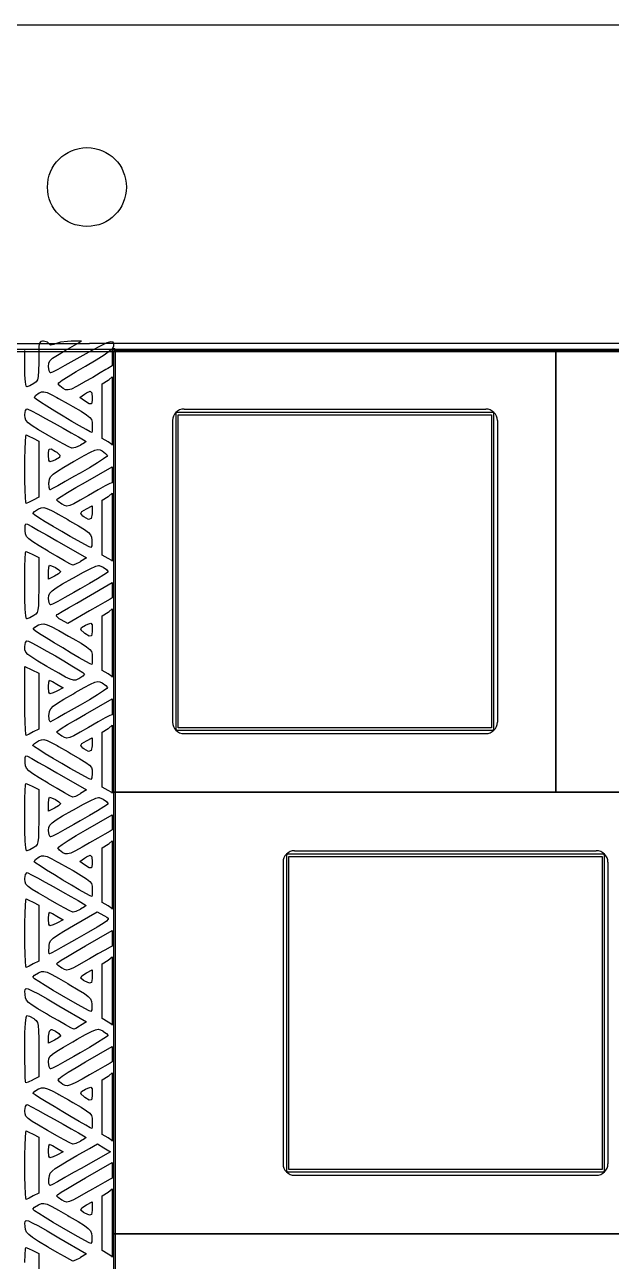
# Model space of a CAD drawing. Header units: millimetres. Extents: x 48 to 497, y 27 to 150.
# Drawn here: x 87 to 112.3, y 96.9 to 150.2 of the extents above; entities that cross this region are included whole.
import ezdxf

# ---------------------------------------------------------------- set-up
doc = ezdxf.new("R2010")
doc.units = ezdxf.units.MM
doc.layers.add('BLACK', color=20, linetype='Continuous')
doc.layers.add('ref', color=150, linetype='Continuous')

msp = doc.modelspace()

# ---------------------------------------------------------------- linework, layer by layer
for p, q in [((85.506, 150.23), (179.119, 150.23)), ((85.506, 136.48), (89.815, 136.48)), ((164.268, 136.48), (89.815, 136.48))]:
    msp.add_line(p, q)
msp.add_circle((89.706, 143.23), 1.7)
at = {"layer": 'BLACK', "linetype": 'Continuous'}
for p, q in [((87.711, 136.562), (87.663, 136.501)), ((87.791, 136.577), (87.711, 136.562)), ((87.833, 136.578), (87.791, 136.577)), ((88.005, 136.539), (87.833, 136.578)), ((88.075, 136.472), (88.005, 136.539)), ((88.566, 136.534), (88.343, 136.472)), ((88.869, 136.572), (88.566, 136.534)), ((88.759, 136.176), (89.465, 136.575)), ((89.02, 136.577), (88.869, 136.572)), ((89.465, 136.575), (89.02, 136.577)), ((90.741, 136.56), (90.566, 136.51)), ((90.835, 136.541), (90.741, 136.56)), ((90.865, 136.46), (90.835, 136.541)), ((165.589, 136.23), (63.307, 136.229)), ((165.589, 136.23), (63.307, 136.229)), ((63.307, 136.129), (165.589, 136.13)), ((63.307, 136.129), (165.589, 136.13)), ((87.027, 135.835), (87.022, 136.18)), ((87.628, 136.118), (87.626, 135.733)), ((87.637, 136.364), (87.628, 136.118)), ((87.663, 136.501), (87.637, 136.364)), ((88.134, 136.41), (88.075, 136.472)), ((88.272, 136.441), (88.134, 136.41)), ((88.343, 136.472), (88.272, 136.441)), ((88.43, 135.985), (88.759, 136.176)), ((89.913, 136.182), (89.401, 135.894)), ((90.296, 136.386), (89.913, 136.182)), ((90.566, 136.51), (90.296, 136.386)), ((90.451, 135.996), (90.682, 136.162)), ((90.682, 136.162), (90.813, 136.287)), ((90.808, 136.228), (90.79, 136.18)), ((90.79, 136.18), (90.79, 135.514)), ((90.852, 136.254), (90.808, 136.228)), ((90.813, 136.287), (90.861, 136.386)), ((90.903, 136.245), (90.852, 136.254)), ((90.861, 136.386), (90.865, 136.46)), ((90.936, 136.206), (90.903, 136.245)), ((90.94, 136.18), (90.936, 136.206)), ((90.94, 40.93), (90.94, 136.18)), ((87.027, 135.594), (87.027, 135.835)), ((87.035, 135.136), (87.027, 135.594)), ((87.626, 135.664), (87.623, 135.297)), ((87.626, 135.733), (87.626, 135.664)), ((88.054, 135.493), (88.063, 135.626)), ((88.074, 135.301), (88.054, 135.493)), ((88.063, 135.626), (88.11, 135.738)), ((88.11, 135.738), (88.223, 135.848)), ((88.223, 135.848), (88.43, 135.985)), ((88.757, 135.531), (88.445, 135.362)), ((89.137, 135.743), (88.757, 135.531)), ((89.401, 135.894), (89.137, 135.743)), ((89.243, 135.273), (89.645, 135.509)), ((89.645, 135.509), (90.103, 135.778)), ((90.103, 135.778), (90.451, 135.996)), ((90.79, 135.514), (90.598, 135.398)), ((87.057, 134.812), (87.035, 135.136)), ((87.608, 135.06), (87.573, 134.913)), ((87.623, 135.297), (87.608, 135.06)), ((88.123, 135.211), (88.074, 135.301)), ((88.13, 135.21), (88.123, 135.211)), ((88.227, 135.25), (88.13, 135.21)), ((88.445, 135.362), (88.227, 135.25)), ((88.64, 134.893), (88.9, 135.062)), ((88.9, 135.062), (89.243, 135.273)), ((89.952, 135.021), (89.604, 134.822)), ((90.276, 135.209), (89.952, 135.021)), ((90.525, 135.354), (90.276, 135.209)), ((90.598, 135.398), (90.525, 135.354)), ((90.664, 134.924), (90.79, 135.048)), ((90.79, 135.048), (90.79, 132.098)), ((87.091, 134.638), (87.057, 134.812)), ((87.116, 134.611), (87.091, 134.638)), ((87.246, 134.654), (87.116, 134.611)), ((87.415, 134.749), (87.246, 134.654)), ((87.512, 134.822), (87.415, 134.749)), ((87.573, 134.913), (87.512, 134.822)), ((87.75, 134.396), (87.852, 134.403)), ((87.852, 134.403), (87.989, 134.365)), ((88.46, 134.747), (88.489, 134.781)), ((88.53, 134.651), (88.46, 134.747)), ((88.489, 134.781), (88.64, 134.893)), ((88.677, 134.541), (88.53, 134.651)), ((88.784, 134.487), (88.677, 134.541)), ((88.891, 134.476), (88.784, 134.487)), ((89.036, 134.518), (88.891, 134.476)), ((89.253, 134.625), (89.036, 134.518)), ((89.578, 134.807), (89.253, 134.625)), ((89.604, 134.822), (89.578, 134.807)), ((89.691, 134.359), (89.846, 134.427)), ((89.846, 134.427), (89.918, 134.359)), ((90.363, 134.745), (90.619, 134.897)), ((90.363, 132.379), (90.363, 134.745)), ((90.619, 134.897), (90.664, 134.924)), ((87.442, 134.141), (87.494, 134.234)), ((87.513, 134.081), (87.442, 134.141)), ((87.494, 134.234), (87.646, 134.349)), ((87.704, 133.953), (87.513, 134.081)), ((87.646, 134.349), (87.657, 134.355)), ((87.657, 134.355), (87.75, 134.396)), ((87.982, 133.775), (87.704, 133.953)), ((87.989, 134.365), (88.191, 134.272)), ((88.191, 134.272), (88.402, 134.158)), ((88.402, 134.158), (88.484, 134.113)), ((88.484, 134.113), (88.898, 133.879)), ((88.898, 133.879), (89.102, 133.761)), ((89.4, 134.158), (89.601, 134.299)), ((89.603, 134.002), (89.4, 134.158)), ((89.601, 134.299), (89.691, 134.359)), ((89.796, 133.872), (89.603, 134.002)), ((89.897, 133.876), (89.796, 133.872)), ((89.932, 134.024), (89.897, 133.876)), ((89.918, 134.359), (89.935, 134.141)), ((89.935, 134.141), (89.932, 134.024)), ((87.027, 133.39), (87.028, 133.413)), ((87.036, 133.271), (87.027, 133.39)), ((87.028, 133.413), (87.056, 133.595)), ((87.056, 133.595), (87.116, 133.67)), ((87.116, 133.67), (87.155, 133.655)), ((87.155, 133.655), (87.321, 133.573)), ((87.321, 133.573), (87.586, 133.432)), ((87.586, 133.432), (87.92, 133.251)), ((88.32, 133.566), (87.982, 133.775)), ((88.687, 133.342), (88.32, 133.566)), ((89.053, 133.123), (88.687, 133.342)), ((89.102, 133.761), (89.451, 133.558)), ((89.451, 133.558), (89.686, 133.409)), ((89.686, 133.409), (89.829, 133.296)), ((93.555, 133.491), (93.54, 133.455)), ((93.54, 133.455), (93.54, 119.855)), ((93.59, 133.505), (93.555, 133.491)), ((107.19, 133.505), (93.59, 133.505)), ((93.64, 119.905), (93.64, 133.405)), ((93.64, 133.405), (107.14, 133.405)), ((107.14, 133.405), (107.14, 119.905)), ((107.226, 133.491), (107.19, 133.505)), ((107.24, 133.455), (107.226, 133.491)), ((107.24, 119.855), (107.24, 133.455)), ((87.075, 133.169), (87.036, 133.271)), ((87.171, 133.065), (87.075, 133.169)), ((87.345, 132.936), (87.171, 133.065)), ((87.623, 132.762), (87.345, 132.936)), ((87.92, 133.251), (88.293, 133.045)), ((88.293, 133.045), (88.673, 132.833)), ((88.673, 132.833), (89.031, 132.631)), ((89.388, 132.926), (89.053, 133.123)), ((89.664, 132.769), (89.388, 132.926)), ((89.829, 133.296), (89.902, 133.197)), ((89.902, 133.197), (89.93, 133.094)), ((89.934, 132.907), (89.927, 132.72)), ((89.93, 133.094), (89.934, 132.965)), ((89.934, 132.965), (89.934, 132.907)), ((87.053, 132.256), (87.071, 132.471)), ((87.071, 132.471), (87.092, 132.541)), ((87.092, 132.541), (87.204, 132.486)), ((87.204, 132.486), (87.391, 132.392)), ((87.391, 132.392), (87.626, 132.274)), ((87.99, 132.544), (87.623, 132.762)), ((87.626, 132.274), (87.626, 129.849)), ((88.358, 132.331), (87.99, 132.544)), ((88.68, 132.153), (88.358, 132.331)), ((89.031, 132.631), (89.336, 132.456)), ((89.336, 132.456), (89.558, 132.324)), ((89.558, 132.324), (89.665, 132.254)), ((89.85, 132.67), (89.664, 132.769)), ((89.914, 132.644), (89.85, 132.67)), ((89.927, 132.72), (89.914, 132.644)), ((90.619, 132.234), (90.363, 132.379)), ((87.03, 131.498), (87.039, 131.923)), ((87.039, 131.923), (87.053, 132.256)), ((88.054, 131.66), (88.055, 131.774)), ((88.055, 131.774), (88.08, 131.924)), ((88.08, 131.924), (88.168, 131.933)), ((88.168, 131.933), (88.356, 131.822)), ((88.356, 131.822), (88.4, 131.792)), ((88.4, 131.792), (88.542, 131.664)), ((88.922, 132.027), (88.68, 132.153)), ((89.054, 131.97), (88.922, 132.027)), ((89.063, 131.969), (89.054, 131.97)), ((89.211, 131.999), (89.063, 131.969)), ((89.419, 132.087), (89.211, 131.999)), ((89.434, 132.094), (89.419, 132.087)), ((89.6, 132.19), (89.434, 132.094)), ((89.579, 131.645), (89.855, 131.793)), ((89.667, 132.25), (89.6, 132.19)), ((89.665, 132.254), (89.667, 132.25)), ((89.855, 131.793), (90.044, 131.877)), ((90.044, 131.877), (90.172, 131.906)), ((90.172, 131.906), (90.268, 131.892)), ((90.268, 131.892), (90.36, 131.845)), ((90.36, 131.845), (90.511, 131.738)), ((90.511, 131.738), (90.593, 131.646)), ((90.772, 132.129), (90.619, 132.234)), ((90.79, 132.098), (90.772, 132.129)), ((87.027, 131.062), (87.03, 131.498)), ((88.06, 131.447), (88.054, 131.66)), ((88.11, 131.375), (88.06, 131.447)), ((88.247, 131.415), (88.11, 131.375)), ((88.349, 131.46), (88.247, 131.415)), ((88.525, 131.564), (88.349, 131.46)), ((88.542, 131.664), (88.525, 131.564)), ((88.714, 131.151), (89.122, 131.386)), ((89.122, 131.386), (89.187, 131.423)), ((89.187, 131.423), (89.579, 131.645)), ((90.157, 131.333), (89.813, 131.125)), ((90.416, 131.501), (90.157, 131.333)), ((90.565, 131.611), (90.416, 131.501)), ((90.593, 131.646), (90.565, 131.611)), ((87.031, 130.578), (87.027, 131.062)), ((88.094, 130.64), (88.145, 130.744)), ((88.145, 130.744), (88.249, 130.85)), ((88.249, 130.85), (88.431, 130.979)), ((88.431, 130.979), (88.714, 131.151)), ((89.141, 130.738), (88.759, 130.523)), ((89.41, 130.891), (89.141, 130.738)), ((89.813, 131.125), (89.41, 130.891)), ((89.636, 130.503), (90.79, 131.163)), ((90.79, 131.163), (90.79, 130.467)), ((87.04, 130.161), (87.031, 130.578)), ((87.055, 129.839), (87.04, 130.161)), ((88.069, 130.472), (88.073, 130.517)), ((88.071, 130.269), (88.069, 130.472)), ((88.109, 130.176), (88.071, 130.269)), ((88.073, 130.517), (88.094, 130.64)), ((88.124, 130.176), (88.109, 130.176)), ((88.223, 130.227), (88.124, 130.176)), ((88.444, 130.347), (88.223, 130.227)), ((88.759, 130.523), (88.444, 130.347)), ((88.871, 130.054), (89.225, 130.265)), ((89.225, 130.265), (89.636, 130.503)), ((90.194, 130.169), (89.767, 129.923)), ((90.495, 130.338), (90.194, 130.169)), ((90.691, 130.436), (90.495, 130.338)), ((90.79, 130.467), (90.691, 130.436)), ((87.073, 129.638), (87.055, 129.839)), ((87.092, 129.582), (87.073, 129.638)), ((87.208, 129.64), (87.092, 129.582)), ((87.391, 129.731), (87.208, 129.64)), ((87.626, 129.849), (87.391, 129.731)), ((88.396, 129.74), (88.435, 129.776)), ((88.462, 129.665), (88.396, 129.74)), ((88.435, 129.776), (88.6, 129.886)), ((88.621, 129.554), (88.462, 129.665)), ((88.6, 129.886), (88.871, 130.054)), ((89.408, 129.717), (89.141, 129.572)), ((89.767, 129.923), (89.408, 129.717)), ((90.363, 129.726), (90.619, 129.878)), ((90.363, 127.346), (90.363, 129.726)), ((90.619, 129.878), (90.646, 129.894)), ((90.646, 129.894), (90.79, 130.028)), ((90.79, 130.028), (90.79, 127.099)), ((87.37, 129.156), (87.444, 129.239)), ((87.37, 129.153), (87.37, 129.156)), ((87.439, 129.094), (87.37, 129.153)), ((87.629, 128.969), (87.439, 129.094)), ((87.444, 129.239), (87.612, 129.344)), ((87.612, 129.344), (87.635, 129.356)), ((87.635, 129.356), (87.735, 129.397)), ((87.735, 129.397), (87.84, 129.404)), ((87.84, 129.404), (87.977, 129.367)), ((87.977, 129.367), (88.176, 129.276)), ((88.176, 129.276), (88.422, 129.143)), ((88.422, 129.143), (88.465, 129.119)), ((88.465, 129.119), (88.874, 128.888)), ((88.634, 129.547), (88.621, 129.554)), ((88.739, 129.491), (88.634, 129.547)), ((88.838, 129.469), (88.739, 129.491)), ((88.961, 129.493), (88.838, 129.469)), ((89.141, 129.572), (88.961, 129.493)), ((89.436, 129.143), (89.484, 129.235)), ((89.525, 129.036), (89.436, 129.143)), ((89.484, 129.235), (89.679, 129.351)), ((89.679, 129.351), (89.935, 129.484)), ((89.934, 129.129), (89.888, 128.933)), ((89.935, 129.182), (89.934, 129.129)), ((89.935, 129.484), (89.935, 129.182)), ((87.04, 128.45), (87.044, 128.635)), ((87.044, 128.635), (87.075, 128.71)), ((87.075, 128.71), (87.137, 128.683)), ((87.137, 128.683), (87.327, 128.583)), ((87.327, 128.583), (87.62, 128.422)), ((87.908, 128.795), (87.629, 128.969)), ((88.248, 128.59), (87.908, 128.795)), ((88.617, 128.372), (88.248, 128.59)), ((88.874, 128.888), (88.959, 128.839)), ((88.959, 128.839), (89.342, 128.618)), ((89.342, 128.618), (89.603, 128.456)), ((89.572, 129), (89.525, 129.036)), ((89.77, 128.891), (89.572, 129)), ((89.888, 128.933), (89.77, 128.891)), ((87.044, 128.402), (87.04, 128.45)), ((87.062, 128.272), (87.044, 128.402)), ((87.107, 128.164), (87.062, 128.272)), ((87.203, 128.056), (87.107, 128.164)), ((87.375, 127.927), (87.203, 128.056)), ((87.62, 128.422), (87.989, 128.213)), ((87.989, 128.213), (88.41, 127.972)), ((88.988, 128.158), (88.617, 128.372)), ((89.329, 127.965), (88.988, 128.158)), ((89.603, 128.456), (89.768, 128.333)), ((89.768, 128.333), (89.859, 128.229)), ((89.859, 128.229), (89.902, 128.123)), ((89.902, 128.123), (89.919, 127.995)), ((87.059, 127.432), (87.074, 127.513)), ((87.074, 127.513), (87.078, 127.512)), ((87.078, 127.512), (87.188, 127.471)), ((87.188, 127.471), (87.374, 127.382)), ((87.646, 127.754), (87.375, 127.927)), ((88.04, 127.518), (87.646, 127.754)), ((88.054, 127.51), (88.04, 127.518)), ((88.421, 127.295), (88.054, 127.51)), ((88.41, 127.972), (89.688, 127.234)), ((89.612, 127.811), (89.329, 127.965)), ((89.806, 127.712), (89.612, 127.811)), ((89.876, 127.686), (89.806, 127.712)), ((89.915, 127.759), (89.876, 127.686)), ((89.922, 127.943), (89.915, 127.759)), ((89.919, 127.995), (89.922, 127.943)), ((87.035, 126.868), (87.046, 127.208)), ((87.046, 127.208), (87.059, 127.432)), ((87.374, 127.382), (87.626, 127.252)), ((87.626, 127.252), (87.626, 126.066)), ((88.736, 127.114), (88.421, 127.295)), ((88.969, 126.985), (88.736, 127.114)), ((89.09, 126.923), (88.969, 126.985)), ((89.207, 126.957), (89.099, 126.921)), ((89.391, 127.054), (89.207, 126.957)), ((89.425, 127.074), (89.391, 127.054)), ((89.688, 127.234), (89.425, 127.074)), ((90.624, 127.211), (90.363, 127.346)), ((90.777, 127.119), (90.624, 127.211)), ((90.79, 127.099), (90.777, 127.119)), ((87.027, 126.059), (87.029, 126.44)), ((87.029, 126.44), (87.035, 126.868)), ((88.054, 126.653), (88.067, 126.839)), ((88.054, 126.612), (88.054, 126.653)), ((88.054, 126.311), (88.054, 126.612)), ((88.31, 126.444), (88.054, 126.311)), ((88.067, 126.839), (88.092, 126.914)), ((88.092, 126.914), (88.18, 126.893)), ((88.18, 126.893), (88.346, 126.816)), ((88.484, 126.552), (88.31, 126.444)), ((88.346, 126.816), (88.5, 126.72)), ((88.566, 126.639), (88.484, 126.552)), ((88.5, 126.72), (88.567, 126.646)), ((88.567, 126.646), (88.566, 126.639)), ((89.099, 126.921), (89.09, 126.923)), ((89.157, 126.394), (89.529, 126.598)), ((89.529, 126.598), (89.848, 126.762)), ((89.848, 126.762), (90.081, 126.872)), ((90.081, 126.872), (90.197, 126.911)), ((90.43, 126.499), (90.165, 126.336)), ((90.197, 126.911), (90.238, 126.905)), ((90.238, 126.905), (90.4, 126.837)), ((90.4, 126.837), (90.552, 126.73)), ((90.587, 126.604), (90.43, 126.499)), ((90.552, 126.73), (90.619, 126.633)), ((90.619, 126.633), (90.587, 126.604)), ((87.033, 125.462), (87.027, 126.059)), ((87.626, 125.892), (87.624, 125.487)), ((87.626, 126.066), (87.626, 125.892)), ((88.202, 125.817), (88.379, 125.942)), ((88.379, 125.942), (88.658, 126.11)), ((88.658, 126.11), (89.064, 126.342)), ((89.064, 126.342), (89.157, 126.394)), ((89.413, 125.894), (89.138, 125.738)), ((89.818, 126.129), (89.413, 125.894)), ((89.679, 125.523), (90.79, 126.168)), ((90.165, 126.336), (89.818, 126.129)), ((90.79, 126.168), (90.79, 125.508)), ((87.048, 125.018), (87.033, 125.462)), ((87.624, 125.471), (87.615, 125.181)), ((87.624, 125.487), (87.624, 125.471)), ((88.054, 125.502), (88.063, 125.617)), ((88.054, 125.487), (88.054, 125.502)), ((88.074, 125.295), (88.054, 125.487)), ((88.063, 125.617), (88.105, 125.715)), ((88.105, 125.715), (88.202, 125.817)), ((88.445, 125.356), (88.227, 125.244)), ((88.757, 125.526), (88.445, 125.356)), ((89.138, 125.738), (88.757, 125.526)), ((89.273, 125.288), (89.679, 125.523)), ((90.703, 125.458), (90.482, 125.33)), ((90.79, 125.508), (90.703, 125.458)), ((87.073, 124.732), (87.048, 125.018)), ((87.499, 124.804), (87.415, 124.743)), ((87.557, 124.877), (87.499, 124.804)), ((87.594, 124.993), (87.557, 124.877)), ((87.615, 125.181), (87.594, 124.993)), ((88.123, 125.205), (88.074, 125.295)), ((88.13, 125.203), (88.123, 125.205)), ((88.227, 125.244), (88.13, 125.203)), ((88.413, 124.787), (88.456, 124.812)), ((88.456, 124.812), (88.634, 124.916)), ((88.634, 124.916), (88.916, 125.08)), ((89.818, 124.945), (88.888, 124.406)), ((88.916, 125.08), (89.273, 125.288)), ((90.177, 125.153), (89.818, 124.945)), ((90.482, 125.33), (90.177, 125.153)), ((90.363, 124.739), (90.619, 124.891)), ((90.619, 124.891), (90.661, 124.916)), ((90.661, 124.916), (90.79, 125.042)), ((90.79, 125.042), (90.79, 122.092)), ((87.107, 124.609), (87.073, 124.732)), ((87.116, 124.605), (87.107, 124.609)), ((87.246, 124.648), (87.116, 124.605)), ((87.415, 124.743), (87.246, 124.648)), ((87.452, 124.249), (87.618, 124.345)), ((87.618, 124.345), (87.624, 124.347)), ((87.624, 124.347), (87.734, 124.383)), ((87.734, 124.383), (87.846, 124.387)), ((87.846, 124.387), (87.991, 124.348)), ((87.991, 124.348), (88.196, 124.255)), ((88.386, 124.716), (88.413, 124.787)), ((88.511, 124.612), (88.386, 124.716)), ((88.595, 124.564), (88.511, 124.612)), ((88.888, 124.406), (88.595, 124.564)), ((89.463, 124.23), (89.64, 124.335)), ((89.64, 124.335), (89.742, 124.38)), ((89.742, 124.38), (89.879, 124.419)), ((89.879, 124.419), (89.928, 124.347)), ((89.928, 124.347), (89.935, 124.134)), ((90.363, 122.373), (90.363, 124.739)), ((87.391, 124.159), (87.452, 124.249)), ((87.392, 124.153), (87.391, 124.159)), ((87.468, 124.092), (87.392, 124.153)), ((87.663, 123.963), (87.468, 124.092)), ((87.946, 123.785), (87.663, 123.963)), ((88.288, 123.574), (87.946, 123.785)), ((88.196, 124.255), (88.435, 124.128)), ((88.435, 124.128), (88.49, 124.098)), ((88.49, 124.098), (88.904, 123.865)), ((88.904, 123.865), (89.099, 123.754)), ((89.099, 123.754), (89.451, 123.55)), ((89.447, 124.128), (89.463, 124.23)), ((89.591, 123.995), (89.447, 124.128)), ((89.615, 123.978), (89.591, 123.995)), ((89.806, 123.863), (89.615, 123.978)), ((89.902, 123.878), (89.806, 123.863)), ((89.934, 124.038), (89.902, 123.878)), ((89.935, 124.134), (89.934, 124.038)), ((87.027, 123.385), (87.028, 123.407)), ((87.035, 123.271), (87.027, 123.385)), ((87.028, 123.407), (87.057, 123.589)), ((87.072, 123.172), (87.035, 123.271)), ((87.057, 123.589), (87.119, 123.664)), ((87.119, 123.664), (87.179, 123.644)), ((87.179, 123.644), (87.365, 123.553)), ((87.365, 123.553), (87.642, 123.404)), ((87.642, 123.404), (87.979, 123.216)), ((87.979, 123.216), (88.347, 123.004)), ((88.659, 123.35), (88.288, 123.574)), ((89.03, 123.129), (88.659, 123.35)), ((89.451, 123.55), (89.686, 123.403)), ((89.686, 123.403), (89.829, 123.29)), ((89.829, 123.29), (89.903, 123.192)), ((87.162, 123.071), (87.072, 123.172)), ((87.328, 122.947), (87.162, 123.071)), ((87.592, 122.781), (87.328, 122.947)), ((87.978, 122.554), (87.592, 122.781)), ((88.347, 123.004), (88.715, 122.788)), ((88.715, 122.788), (89.054, 122.584)), ((89.37, 122.929), (89.03, 123.129)), ((89.651, 122.769), (89.37, 122.929)), ((89.842, 122.667), (89.651, 122.769)), ((89.903, 123.192), (89.93, 123.088)), ((89.927, 122.713), (89.912, 122.638)), ((89.934, 122.901), (89.927, 122.713)), ((89.93, 123.088), (89.934, 122.959)), ((89.934, 122.959), (89.934, 122.901)), ((87.027, 121.047), (87.027, 122.55)), ((87.027, 122.55), (87.327, 122.407)), ((87.327, 122.407), (87.626, 122.264)), ((87.626, 122.264), (87.626, 119.843)), ((88.075, 122.497), (87.978, 122.554)), ((88.489, 122.258), (88.075, 122.497)), ((88.782, 122.095), (88.489, 122.258)), ((89.054, 122.584), (89.334, 122.41)), ((89.334, 122.41), (89.523, 122.284)), ((89.521, 122.137), (89.358, 122.025)), ((89.593, 122.22), (89.521, 122.137)), ((89.523, 122.284), (89.593, 122.222)), ((89.593, 122.222), (89.593, 122.22)), ((89.912, 122.638), (89.842, 122.667)), ((90.619, 122.228), (90.363, 122.373)), ((90.772, 122.123), (90.619, 122.228)), ((88.054, 121.693), (88.068, 121.878)), ((88.054, 121.654), (88.054, 121.693)), ((88.061, 121.448), (88.054, 121.654)), ((88.068, 121.878), (88.094, 121.954)), ((88.094, 121.954), (88.103, 121.952)), ((88.103, 121.952), (88.218, 121.897)), ((88.218, 121.897), (88.404, 121.79)), ((88.404, 121.79), (88.673, 121.627)), ((88.673, 121.627), (88.41, 121.491)), ((88.984, 121.999), (88.782, 122.095)), ((89.122, 121.957), (88.984, 121.999)), ((89.223, 121.962), (89.122, 121.957)), ((89.201, 121.422), (89.587, 121.644)), ((89.316, 122.001), (89.223, 121.962)), ((89.358, 122.025), (89.316, 122.001)), ((89.587, 121.644), (89.859, 121.792)), ((89.859, 121.792), (90.044, 121.874)), ((90.044, 121.874), (90.17, 121.903)), ((90.17, 121.903), (90.266, 121.888)), ((90.266, 121.888), (90.358, 121.841)), ((90.358, 121.841), (90.512, 121.731)), ((90.567, 121.606), (90.418, 121.495)), ((90.512, 121.731), (90.593, 121.64)), ((90.593, 121.64), (90.567, 121.606)), ((90.79, 122.092), (90.772, 122.123)), ((88.111, 121.372), (88.061, 121.448)), ((88.243, 121.407), (88.111, 121.372)), ((88.41, 121.491), (88.243, 121.407)), ((88.43, 120.962), (88.713, 121.137)), ((88.713, 121.137), (89.12, 121.375)), ((89.12, 121.375), (89.201, 121.422)), ((89.818, 121.119), (89.416, 120.885)), ((89.636, 120.494), (90.79, 121.158)), ((90.161, 121.328), (89.818, 121.119)), ((90.418, 121.495), (90.161, 121.328)), ((90.79, 121.158), (90.79, 120.461)), ((87.031, 120.564), (87.027, 121.047)), ((87.04, 120.15), (87.031, 120.564)), ((88.073, 120.497), (88.093, 120.62)), ((88.093, 120.62), (88.144, 120.725)), ((88.144, 120.725), (88.248, 120.832)), ((88.248, 120.832), (88.43, 120.962)), ((89.151, 120.734), (88.769, 120.518)), ((89.416, 120.885), (89.151, 120.734)), ((87.055, 119.829), (87.04, 120.15)), ((88.069, 120.46), (88.073, 120.497)), ((88.071, 120.25), (88.069, 120.46)), ((88.117, 120.168), (88.071, 120.25)), ((88.13, 120.17), (88.117, 120.168)), ((88.231, 120.221), (88.13, 120.17)), ((88.453, 120.342), (88.231, 120.221)), ((88.769, 120.518), (88.453, 120.342)), ((88.6, 119.876), (88.872, 120.044)), ((88.872, 120.044), (89.225, 120.255)), ((89.225, 120.255), (89.636, 120.494)), ((90.194, 120.163), (89.767, 119.917)), ((90.495, 120.332), (90.194, 120.163)), ((90.691, 120.43), (90.495, 120.332)), ((90.646, 119.888), (90.79, 120.022)), ((90.79, 120.461), (90.691, 120.43)), ((90.79, 120.022), (90.79, 117.092)), ((87.073, 119.63), (87.055, 119.829)), ((87.092, 119.576), (87.073, 119.63)), ((87.208, 119.634), (87.092, 119.576)), ((87.391, 119.725), (87.208, 119.634)), ((87.626, 119.843), (87.391, 119.725)), ((88.396, 119.731), (88.435, 119.766)), ((88.462, 119.658), (88.396, 119.731)), ((88.435, 119.766), (88.6, 119.876)), ((88.621, 119.549), (88.462, 119.658)), ((88.634, 119.541), (88.621, 119.549)), ((88.739, 119.485), (88.634, 119.541)), ((88.838, 119.463), (88.739, 119.485)), ((88.961, 119.487), (88.838, 119.463)), ((89.141, 119.566), (88.961, 119.487)), ((89.408, 119.711), (89.141, 119.566)), ((89.767, 119.917), (89.408, 119.711)), ((89.679, 119.345), (89.935, 119.478)), ((89.935, 119.478), (89.935, 119.176)), ((90.363, 119.72), (90.619, 119.872)), ((90.363, 117.34), (90.363, 119.72)), ((90.619, 119.872), (90.646, 119.888)), ((93.54, 119.855), (93.555, 119.82)), ((93.555, 119.82), (93.59, 119.805)), ((93.59, 119.805), (107.19, 119.805)), ((107.14, 119.905), (93.64, 119.905)), ((107.19, 119.805), (107.226, 119.82)), ((107.226, 119.82), (107.24, 119.855)), ((87.37, 119.15), (87.445, 119.233)), ((87.37, 119.147), (87.37, 119.15)), ((87.439, 119.088), (87.37, 119.147)), ((87.629, 118.963), (87.439, 119.088)), ((87.445, 119.233), (87.613, 119.339)), ((87.613, 119.339), (87.645, 119.355)), ((87.908, 118.79), (87.629, 118.963)), ((87.645, 119.355), (87.744, 119.393)), ((87.744, 119.393), (87.849, 119.398)), ((87.849, 119.398), (87.989, 119.357)), ((87.989, 119.357), (88.191, 119.262)), ((88.191, 119.262), (88.42, 119.137)), ((88.42, 119.137), (88.484, 119.102)), ((88.484, 119.102), (88.896, 118.865)), ((89.436, 119.137), (89.484, 119.229)), ((89.525, 119.03), (89.436, 119.137)), ((89.484, 119.229), (89.679, 119.345)), ((89.572, 118.994), (89.525, 119.03)), ((89.77, 118.885), (89.572, 118.994)), ((89.934, 119.123), (89.888, 118.927)), ((89.935, 119.176), (89.934, 119.123)), ((87.04, 118.444), (87.044, 118.629)), ((87.044, 118.395), (87.04, 118.444)), ((87.044, 118.629), (87.075, 118.704)), ((87.075, 118.704), (87.137, 118.677)), ((87.137, 118.677), (87.327, 118.577)), ((87.327, 118.577), (87.62, 118.415)), ((87.62, 118.415), (87.989, 118.207)), ((88.247, 118.585), (87.908, 118.79)), ((88.616, 118.367), (88.247, 118.585)), ((88.896, 118.865), (89.031, 118.787)), ((89.031, 118.787), (89.403, 118.569)), ((89.403, 118.569), (89.656, 118.41)), ((89.656, 118.41), (89.812, 118.291)), ((89.888, 118.927), (89.77, 118.885)), ((87.062, 118.266), (87.044, 118.395)), ((87.107, 118.158), (87.062, 118.266)), ((87.203, 118.05), (87.107, 118.158)), ((87.375, 117.92), (87.203, 118.05)), ((87.646, 117.748), (87.375, 117.92)), ((87.989, 118.207), (88.41, 117.966)), ((88.41, 117.966), (89.688, 117.228)), ((88.986, 118.152), (88.616, 118.367)), ((89.327, 117.959), (88.986, 118.152)), ((89.608, 117.805), (89.327, 117.959)), ((89.812, 118.291), (89.896, 118.191)), ((89.896, 118.191), (89.929, 118.091)), ((89.935, 117.936), (89.914, 117.753)), ((89.929, 118.091), (89.935, 117.971)), ((89.935, 117.971), (89.935, 117.936)), ((87.046, 117.201), (87.059, 117.425)), ((87.059, 117.425), (87.074, 117.506)), ((87.074, 117.506), (87.078, 117.506)), ((87.078, 117.506), (87.188, 117.465)), ((87.188, 117.465), (87.374, 117.376)), ((87.374, 117.376), (87.626, 117.245)), ((88.04, 117.512), (87.646, 117.748)), ((88.054, 117.504), (88.04, 117.512)), ((88.421, 117.288), (88.054, 117.504)), ((89.801, 117.706), (89.608, 117.805)), ((89.871, 117.68), (89.801, 117.706)), ((89.914, 117.753), (89.871, 117.68)), ((90.624, 117.205), (90.363, 117.34)), ((87.029, 116.434), (87.035, 116.862)), ((87.035, 116.862), (87.046, 117.201)), ((87.626, 117.245), (87.626, 116.06)), ((88.054, 116.647), (88.067, 116.832)), ((88.067, 116.832), (88.092, 116.908)), ((88.092, 116.908), (88.18, 116.887)), ((88.18, 116.887), (88.346, 116.809)), ((88.346, 116.809), (88.5, 116.713)), ((88.736, 117.108), (88.421, 117.288)), ((88.969, 116.978), (88.736, 117.108)), ((89.09, 116.917), (88.969, 116.978)), ((89.099, 116.914), (89.09, 116.917)), ((89.207, 116.95), (89.099, 116.914)), ((89.391, 117.048), (89.207, 116.95)), ((89.425, 117.068), (89.391, 117.048)), ((89.688, 117.228), (89.425, 117.068)), ((89.848, 116.756), (90.081, 116.866)), ((90.081, 116.866), (90.197, 116.905)), ((90.197, 116.905), (90.238, 116.899)), ((90.238, 116.899), (90.4, 116.831)), ((90.4, 116.831), (90.552, 116.723)), ((90.776, 117.113), (90.624, 117.205)), ((90.79, 117.092), (90.776, 117.113)), ((87.027, 116.052), (87.029, 116.434)), ((88.054, 116.606), (88.054, 116.647)), ((88.054, 116.305), (88.054, 116.606)), ((88.31, 116.437), (88.054, 116.305)), ((88.484, 116.546), (88.31, 116.437)), ((88.566, 116.633), (88.484, 116.546)), ((88.5, 116.713), (88.567, 116.64)), ((88.567, 116.64), (88.566, 116.633)), ((88.658, 116.104), (89.064, 116.336)), ((89.064, 116.336), (89.157, 116.388)), ((89.157, 116.388), (89.529, 116.591)), ((89.529, 116.591), (89.848, 116.756)), ((90.165, 116.329), (89.818, 116.123)), ((90.43, 116.493), (90.165, 116.329)), ((90.587, 116.597), (90.43, 116.493)), ((90.552, 116.723), (90.619, 116.627)), ((90.619, 116.627), (90.587, 116.597)), ((87.033, 115.456), (87.027, 116.052)), ((87.626, 115.886), (87.624, 115.48)), ((87.626, 116.06), (87.626, 115.886)), ((88.105, 115.708), (88.202, 115.81)), ((88.202, 115.81), (88.379, 115.935)), ((88.379, 115.935), (88.658, 116.104)), ((89.413, 115.888), (89.138, 115.732)), ((89.818, 116.123), (89.413, 115.888)), ((89.645, 115.497), (90.79, 116.156)), ((90.79, 116.156), (90.79, 115.502)), ((87.048, 115.012), (87.033, 115.456)), ((87.624, 115.464), (87.615, 115.175)), ((87.624, 115.48), (87.624, 115.464)), ((88.054, 115.496), (88.063, 115.61)), ((88.054, 115.48), (88.054, 115.496)), ((88.074, 115.289), (88.054, 115.48)), ((88.063, 115.61), (88.105, 115.708)), ((88.123, 115.198), (88.074, 115.289)), ((88.227, 115.238), (88.13, 115.197)), ((88.445, 115.35), (88.227, 115.238)), ((88.757, 115.519), (88.445, 115.35)), ((89.138, 115.732), (88.757, 115.519)), ((88.898, 115.048), (89.242, 115.26)), ((89.242, 115.26), (89.645, 115.497)), ((90.481, 115.323), (90.175, 115.146)), ((90.702, 115.451), (90.481, 115.323)), ((90.79, 115.502), (90.702, 115.451)), ((87.073, 114.725), (87.048, 115.012)), ((87.107, 114.603), (87.073, 114.725)), ((87.415, 114.737), (87.246, 114.642)), ((87.499, 114.797), (87.415, 114.737)), ((87.557, 114.871), (87.499, 114.797)), ((87.594, 114.987), (87.557, 114.871)), ((87.615, 115.175), (87.594, 114.987)), ((88.13, 115.197), (88.123, 115.198)), ((88.456, 114.727), (88.485, 114.762)), ((88.522, 114.627), (88.456, 114.727)), ((88.485, 114.762), (88.638, 114.877)), ((88.638, 114.877), (88.898, 115.048)), ((89.504, 114.758), (89.208, 114.595)), ((89.816, 114.938), (89.504, 114.758)), ((90.175, 115.146), (89.816, 114.938)), ((90.363, 114.733), (90.619, 114.884)), ((90.363, 112.367), (90.363, 114.733)), ((90.619, 114.884), (90.661, 114.91)), ((90.661, 114.91), (90.79, 115.035)), ((90.79, 115.035), (90.79, 112.086)), ((87.116, 114.599), (87.107, 114.603)), ((87.246, 114.642), (87.116, 114.599)), ((87.432, 114.132), (87.489, 114.222)), ((87.489, 114.222), (87.643, 114.335)), ((87.643, 114.335), (87.651, 114.34)), ((87.651, 114.34), (87.744, 114.381)), ((87.744, 114.381), (87.846, 114.387)), ((87.846, 114.387), (87.984, 114.35)), ((87.984, 114.35), (88.186, 114.257)), ((88.186, 114.257), (88.394, 114.146)), ((88.394, 114.146), (88.481, 114.099)), ((88.67, 114.519), (88.522, 114.627)), ((88.768, 114.474), (88.67, 114.519)), ((88.87, 114.464), (88.768, 114.474)), ((89.007, 114.501), (88.87, 114.464)), ((89.208, 114.595), (89.007, 114.501)), ((89.4, 114.146), (89.601, 114.287)), ((89.603, 113.989), (89.4, 114.146)), ((89.601, 114.287), (89.691, 114.347)), ((89.691, 114.347), (89.846, 114.415)), ((89.846, 114.415), (89.918, 114.347)), ((89.918, 114.347), (89.935, 114.128)), ((98.318, 114.44), (98.303, 114.405)), ((98.303, 114.405), (98.303, 100.805)), ((98.353, 114.455), (98.318, 114.44)), ((111.953, 114.455), (98.353, 114.455)), ((98.403, 100.855), (98.403, 114.355)), ((98.403, 114.355), (111.903, 114.355)), ((111.903, 114.355), (111.903, 100.855)), ((111.988, 114.44), (111.953, 114.455)), ((112.003, 114.405), (111.988, 114.44)), ((112.003, 100.805), (112.003, 114.405)), ((87.059, 113.583), (87.124, 113.658)), ((87.124, 113.658), (87.156, 113.646)), ((87.156, 113.646), (87.313, 113.569)), ((87.502, 114.074), (87.432, 114.132)), ((87.69, 113.948), (87.502, 114.074)), ((87.968, 113.771), (87.69, 113.948)), ((88.304, 113.563), (87.968, 113.771)), ((88.481, 114.099), (88.896, 113.865)), ((88.896, 113.865), (89.109, 113.744)), ((89.109, 113.744), (89.457, 113.542)), ((89.796, 113.86), (89.603, 113.989)), ((89.897, 113.863), (89.796, 113.86)), ((89.932, 114.011), (89.897, 113.863)), ((89.935, 114.128), (89.932, 114.011)), ((87.029, 113.401), (87.059, 113.583)), ((87.029, 113.38), (87.029, 113.401)), ((87.037, 113.264), (87.029, 113.38)), ((87.076, 113.164), (87.037, 113.264)), ((87.17, 113.062), (87.076, 113.164)), ((87.313, 113.569), (87.572, 113.432)), ((87.572, 113.432), (87.903, 113.252)), ((87.903, 113.252), (88.273, 113.047)), ((88.671, 113.34), (88.304, 113.563)), ((89.038, 113.12), (88.671, 113.34)), ((89.376, 112.922), (89.038, 113.12)), ((89.457, 113.542), (89.69, 113.395)), ((89.69, 113.395), (89.832, 113.283)), ((89.832, 113.283), (89.905, 113.185)), ((89.905, 113.185), (89.931, 113.082)), ((89.931, 113.082), (89.935, 112.953)), ((87.342, 112.936), (87.17, 113.062)), ((87.615, 112.768), (87.342, 112.936)), ((88.013, 112.537), (87.615, 112.768)), ((88.034, 112.525), (88.013, 112.537)), ((88.273, 113.047), (88.654, 112.834)), ((88.654, 112.834), (89.014, 112.63)), ((89.014, 112.63), (89.323, 112.452)), ((89.655, 112.764), (89.376, 112.922)), ((89.845, 112.662), (89.655, 112.764)), ((89.914, 112.634), (89.845, 112.662)), ((89.928, 112.708), (89.914, 112.634)), ((89.935, 112.895), (89.928, 112.708)), ((89.935, 112.953), (89.935, 112.895)), ((87.039, 111.91), (87.053, 112.243)), ((87.053, 112.243), (87.071, 112.458)), ((87.071, 112.458), (87.092, 112.529)), ((87.092, 112.529), (87.204, 112.473)), ((87.204, 112.473), (87.391, 112.38)), ((87.391, 112.38), (87.626, 112.262)), ((87.626, 112.262), (87.626, 109.837)), ((88.407, 112.313), (88.034, 112.525)), ((88.727, 112.137), (88.407, 112.313)), ((88.967, 112.01), (88.727, 112.137)), ((89.094, 111.951), (88.967, 112.01)), ((89.414, 112.071), (89.222, 111.984)), ((89.323, 112.452), (89.55, 112.316)), ((89.434, 112.082), (89.414, 112.071)), ((89.6, 112.177), (89.434, 112.082)), ((89.55, 112.316), (89.665, 112.241)), ((89.667, 112.237), (89.6, 112.177)), ((89.665, 112.241), (89.667, 112.237)), ((90.619, 112.221), (90.363, 112.367)), ((90.773, 112.116), (90.619, 112.221)), ((90.79, 112.086), (90.773, 112.116)), ((87.027, 111.049), (87.03, 111.485)), ((87.03, 111.485), (87.039, 111.91)), ((88.054, 111.687), (88.068, 111.872)), ((88.054, 111.648), (88.054, 111.687)), ((88.061, 111.442), (88.054, 111.648)), ((88.068, 111.872), (88.094, 111.947)), ((88.094, 111.947), (88.103, 111.946)), ((88.103, 111.946), (88.218, 111.891)), ((88.218, 111.891), (88.404, 111.784)), ((88.41, 111.484), (88.243, 111.401)), ((88.404, 111.784), (88.673, 111.62)), ((88.673, 111.62), (88.41, 111.484)), ((89.106, 111.948), (89.094, 111.951)), ((89.222, 111.984), (89.106, 111.948)), ((89.123, 111.374), (90.149, 111.963)), ((90.149, 111.963), (90.427, 111.813)), ((90.552, 111.572), (90.398, 111.464)), ((90.427, 111.813), (90.458, 111.797)), ((90.458, 111.797), (90.557, 111.745)), ((90.62, 111.646), (90.552, 111.572)), ((90.557, 111.745), (90.616, 111.699)), ((90.616, 111.699), (90.62, 111.646)), ((87.031, 110.565), (87.027, 111.049)), ((88.111, 111.366), (88.061, 111.442)), ((88.243, 111.401), (88.111, 111.366)), ((88.249, 110.837), (88.431, 110.966)), ((88.431, 110.966), (88.714, 111.138)), ((88.714, 111.138), (89.123, 111.374)), ((89.769, 111.094), (89.265, 110.805)), ((89.636, 110.496), (90.79, 111.157)), ((90.142, 111.309), (89.769, 111.094)), ((90.398, 111.464), (90.142, 111.309)), ((90.79, 111.157), (90.79, 110.484)), ((87.04, 110.149), (87.031, 110.565)), ((88.062, 110.264), (88.07, 110.469)), ((88.07, 110.469), (88.073, 110.505)), ((88.073, 110.505), (88.094, 110.627)), ((88.094, 110.627), (88.144, 110.731)), ((88.144, 110.731), (88.249, 110.837)), ((88.675, 110.47), (88.374, 110.303)), ((89.045, 110.679), (88.675, 110.47)), ((89.265, 110.805), (89.045, 110.679)), ((89.225, 110.258), (89.636, 110.496)), ((90.698, 110.441), (90.475, 110.322)), ((90.79, 110.484), (90.698, 110.441)), ((87.055, 109.827), (87.04, 110.149)), ((88.077, 110.156), (88.062, 110.264)), ((88.084, 110.151), (88.077, 110.156)), ((88.168, 110.192), (88.084, 110.151)), ((88.374, 110.303), (88.168, 110.192)), ((88.435, 109.767), (88.6, 109.878)), ((88.6, 109.878), (88.871, 110.047)), ((88.871, 110.047), (89.225, 110.258)), ((89.763, 109.916), (89.39, 109.699)), ((89.81, 109.943), (89.763, 109.916)), ((90.169, 110.15), (89.81, 109.943)), ((90.475, 110.322), (90.169, 110.15)), ((90.363, 109.732), (90.619, 109.877)), ((90.619, 109.877), (90.626, 109.882)), ((90.626, 109.882), (90.79, 110.022)), ((90.79, 110.022), (90.79, 107.086)), ((87.073, 109.626), (87.055, 109.827)), ((87.092, 109.57), (87.073, 109.626)), ((87.208, 109.627), (87.092, 109.57)), ((87.391, 109.719), (87.208, 109.627)), ((87.626, 109.837), (87.391, 109.719)), ((87.448, 109.23), (87.618, 109.335)), ((87.618, 109.335), (87.648, 109.35)), ((87.648, 109.35), (87.749, 109.391)), ((87.749, 109.391), (87.853, 109.398)), ((87.853, 109.398), (87.989, 109.36)), ((87.989, 109.36), (88.187, 109.268)), ((88.396, 109.731), (88.435, 109.767)), ((88.462, 109.654), (88.396, 109.731)), ((88.621, 109.542), (88.462, 109.654)), ((88.634, 109.535), (88.621, 109.542)), ((88.737, 109.479), (88.634, 109.535)), ((88.834, 109.458), (88.737, 109.479)), ((88.955, 109.48), (88.834, 109.458)), ((89.13, 109.557), (88.955, 109.48)), ((89.39, 109.699), (89.13, 109.557)), ((89.478, 109.211), (89.679, 109.339)), ((89.679, 109.339), (89.935, 109.472)), ((89.935, 109.472), (89.935, 109.17)), ((90.363, 107.366), (90.363, 109.732)), ((87.371, 109.144), (87.372, 109.149)), ((87.441, 109.085), (87.371, 109.144)), ((87.372, 109.149), (87.448, 109.23)), ((87.631, 108.96), (87.441, 109.085)), ((87.91, 108.787), (87.631, 108.96)), ((88.187, 109.268), (88.474, 109.11)), ((88.474, 109.11), (88.482, 109.105)), ((88.482, 109.105), (88.88, 108.876)), ((88.88, 108.876), (88.943, 108.839)), ((88.943, 108.839), (89.33, 108.611)), ((89.439, 109.105), (89.478, 109.211)), ((89.56, 109.001), (89.439, 109.105)), ((89.615, 108.973), (89.56, 109.001)), ((89.815, 108.891), (89.615, 108.973)), ((89.908, 108.921), (89.815, 108.891)), ((89.934, 109.087), (89.908, 108.921)), ((89.935, 109.17), (89.934, 109.087)), ((87.031, 108.537), (87.038, 108.622)), ((87.042, 108.411), (87.031, 108.537)), ((87.038, 108.622), (87.081, 108.659)), ((87.043, 108.398), (87.042, 108.411)), ((87.059, 108.266), (87.043, 108.398)), ((87.081, 108.659), (87.178, 108.643)), ((87.178, 108.643), (87.349, 108.567)), ((87.349, 108.567), (87.613, 108.425)), ((87.613, 108.425), (87.987, 108.211)), ((88.25, 108.582), (87.91, 108.787)), ((88.62, 108.363), (88.25, 108.582)), ((88.99, 108.148), (88.62, 108.363)), ((89.33, 108.611), (89.596, 108.445)), ((89.596, 108.445), (89.764, 108.319)), ((89.764, 108.319), (89.858, 108.213)), ((87.099, 108.159), (87.059, 108.266)), ((87.186, 108.056), (87.099, 108.159)), ((87.343, 107.936), (87.186, 108.056)), ((87.595, 107.779), (87.343, 107.936)), ((87.965, 107.564), (87.595, 107.779)), ((87.987, 108.211), (88.491, 107.919)), ((88.491, 107.919), (89.691, 107.224)), ((89.331, 107.955), (88.99, 108.148)), ((89.613, 107.8), (89.331, 107.955)), ((89.806, 107.701), (89.613, 107.8)), ((89.858, 108.213), (89.901, 108.107)), ((89.915, 107.747), (89.876, 107.674)), ((89.901, 108.107), (89.919, 107.979)), ((89.922, 107.931), (89.915, 107.747)), ((89.919, 107.979), (89.922, 107.931)), ((87.053, 107.166), (87.08, 107.416)), ((87.08, 107.416), (87.116, 107.5)), ((87.116, 107.5), (87.235, 107.462)), ((87.235, 107.462), (87.415, 107.362)), ((87.415, 107.362), (87.446, 107.341)), ((87.446, 107.341), (87.521, 107.28)), ((87.521, 107.28), (87.571, 107.195)), ((88.097, 107.489), (87.965, 107.564)), ((88.469, 107.276), (88.097, 107.489)), ((88.785, 107.098), (88.469, 107.276)), ((89.691, 107.224), (89.426, 107.063)), ((89.876, 107.674), (89.806, 107.701)), ((90.624, 107.212), (90.363, 107.366)), ((90.778, 107.106), (90.624, 107.212)), ((87.028, 106.195), (87.035, 106.757)), ((87.035, 106.757), (87.053, 107.166)), ((87.571, 107.195), (87.602, 107.059)), ((87.602, 107.059), (87.619, 106.84)), ((87.619, 106.84), (87.625, 106.51)), ((88.054, 106.612), (88.084, 106.823)), ((88.084, 106.823), (88.161, 106.899)), ((88.161, 106.899), (88.197, 106.894)), ((88.197, 106.894), (88.352, 106.824)), ((88.352, 106.824), (88.5, 106.714)), ((88.5, 106.714), (88.567, 106.616)), ((89.015, 106.97), (88.785, 107.098)), ((89.133, 106.906), (89.015, 106.97)), ((89.142, 106.902), (89.133, 106.906)), ((89.22, 106.941), (89.142, 106.902)), ((89.387, 107.039), (89.22, 106.941)), ((89.279, 106.47), (89.643, 106.675)), ((89.426, 107.063), (89.387, 107.039)), ((89.643, 106.675), (89.898, 106.808)), ((89.898, 106.808), (90.071, 106.881)), ((90.071, 106.881), (90.191, 106.902)), ((90.191, 106.902), (90.286, 106.882)), ((90.286, 106.882), (90.384, 106.83)), ((90.384, 106.83), (90.394, 106.825)), ((90.394, 106.825), (90.553, 106.715)), ((90.553, 106.715), (90.619, 106.639)), ((90.79, 107.086), (90.778, 107.106)), ((87.027, 106.046), (87.028, 106.195)), ((87.625, 106.51), (87.626, 106.299)), ((87.626, 106.299), (87.626, 106.039)), ((88.054, 106.6), (88.054, 106.612)), ((88.054, 106.299), (88.054, 106.6)), ((88.31, 106.431), (88.054, 106.299)), ((88.484, 106.535), (88.31, 106.431)), ((88.566, 106.611), (88.484, 106.535)), ((88.567, 106.616), (88.566, 106.611)), ((88.688, 106.13), (89.101, 106.368)), ((89.101, 106.368), (89.279, 106.47)), ((89.643, 105.496), (90.79, 106.16)), ((90.164, 106.334), (89.817, 106.124)), ((90.429, 106.5), (90.164, 106.334)), ((90.586, 106.607), (90.429, 106.5)), ((90.619, 106.639), (90.586, 106.607)), ((90.79, 106.16), (90.79, 105.495)), ((87.03, 105.569), (87.027, 106.046)), ((87.626, 106.039), (87.626, 104.853)), ((88.054, 105.517), (88.066, 105.627)), ((88.066, 105.627), (88.112, 105.724)), ((88.112, 105.724), (88.216, 105.827)), ((88.216, 105.827), (88.4, 105.956)), ((88.4, 105.956), (88.688, 106.13)), ((89.135, 105.729), (88.755, 105.515)), ((89.412, 105.888), (89.135, 105.729)), ((89.817, 106.124), (89.412, 105.888)), ((87.037, 105.158), (87.03, 105.569)), ((87.048, 104.84), (87.037, 105.158)), ((88.054, 105.48), (88.054, 105.517)), ((88.073, 105.286), (88.054, 105.48)), ((88.122, 105.193), (88.073, 105.286)), ((88.129, 105.191), (88.122, 105.193)), ((88.226, 105.232), (88.129, 105.191)), ((88.443, 105.345), (88.226, 105.232)), ((88.755, 105.515), (88.443, 105.345)), ((88.899, 105.046), (89.242, 105.258)), ((89.242, 105.258), (89.643, 105.496)), ((90.174, 105.142), (89.814, 104.935)), ((90.48, 105.317), (90.174, 105.142)), ((90.702, 105.444), (90.48, 105.317)), ((90.79, 105.495), (90.702, 105.444)), ((87.062, 104.644), (87.048, 104.84)), ((87.074, 104.592), (87.062, 104.644)), ((87.175, 104.628), (87.074, 104.592)), ((87.357, 104.714), (87.175, 104.628)), ((87.374, 104.723), (87.357, 104.714)), ((87.626, 104.853), (87.374, 104.723)), ((88.459, 104.729), (88.488, 104.763)), ((88.529, 104.632), (88.459, 104.729)), ((88.488, 104.763), (88.639, 104.876)), ((88.672, 104.525), (88.529, 104.632)), ((88.639, 104.876), (88.899, 105.046)), ((89.202, 104.594), (89.002, 104.502)), ((89.496, 104.754), (89.202, 104.594)), ((89.814, 104.935), (89.496, 104.754)), ((90.363, 104.727), (90.619, 104.878)), ((90.363, 102.361), (90.363, 104.727)), ((90.619, 104.878), (90.661, 104.904)), ((90.661, 104.904), (90.79, 105.029)), ((90.79, 105.029), (90.79, 102.08)), ((87.391, 104.148), (87.455, 104.239)), ((87.392, 104.14), (87.391, 104.148)), ((87.468, 104.08), (87.392, 104.14)), ((87.455, 104.239), (87.624, 104.335)), ((87.662, 103.952), (87.468, 104.08)), ((87.624, 104.335), (87.635, 104.34)), ((87.635, 104.34), (87.746, 104.376)), ((87.746, 104.376), (87.858, 104.379)), ((87.858, 104.379), (88.002, 104.34)), ((88.002, 104.34), (88.205, 104.247)), ((88.205, 104.247), (88.449, 104.115)), ((88.449, 104.115), (88.498, 104.089)), ((88.498, 104.089), (88.91, 103.855)), ((88.767, 104.478), (88.672, 104.525)), ((88.867, 104.467), (88.767, 104.478)), ((89.002, 104.502), (88.867, 104.467)), ((89.447, 104.115), (89.463, 104.217)), ((89.591, 103.982), (89.447, 104.115)), ((89.463, 104.217), (89.64, 104.322)), ((89.64, 104.322), (89.742, 104.368)), ((89.742, 104.368), (89.879, 104.407)), ((89.879, 104.407), (89.928, 104.335)), ((89.934, 104.025), (89.902, 103.866)), ((89.928, 104.335), (89.935, 104.122)), ((89.935, 104.122), (89.934, 104.025)), ((87.028, 103.395), (87.056, 103.577)), ((87.056, 103.577), (87.116, 103.652)), ((87.116, 103.652), (87.155, 103.637)), ((87.155, 103.637), (87.321, 103.554)), ((87.321, 103.554), (87.586, 103.414)), ((87.945, 103.775), (87.662, 103.952)), ((88.287, 103.565), (87.945, 103.775)), ((88.659, 103.341), (88.287, 103.565)), ((88.91, 103.855), (89.1, 103.746)), ((89.1, 103.746), (89.451, 103.541)), ((89.451, 103.541), (89.687, 103.392)), ((89.615, 103.966), (89.591, 103.982)), ((89.806, 103.851), (89.615, 103.966)), ((89.902, 103.866), (89.806, 103.851)), ((87.028, 103.374), (87.028, 103.395)), ((87.036, 103.258), (87.028, 103.374)), ((87.075, 103.158), (87.036, 103.258)), ((87.168, 103.056), (87.075, 103.158)), ((87.339, 102.931), (87.168, 103.056)), ((87.586, 103.414), (87.92, 103.232)), ((87.92, 103.232), (88.293, 103.027)), ((88.293, 103.027), (88.673, 102.815)), ((89.03, 103.12), (88.659, 103.341)), ((89.371, 102.921), (89.03, 103.12)), ((89.687, 103.392), (89.83, 103.278)), ((89.83, 103.278), (89.904, 103.18)), ((89.904, 103.18), (89.931, 103.076)), ((89.931, 103.076), (89.935, 102.946)), ((89.935, 102.946), (89.935, 102.888)), ((87.053, 102.237), (87.071, 102.452)), ((87.071, 102.452), (87.092, 102.523)), ((87.092, 102.523), (87.204, 102.467)), ((87.204, 102.467), (87.391, 102.374)), ((87.611, 102.763), (87.339, 102.931)), ((88.008, 102.532), (87.611, 102.763)), ((88.033, 102.519), (88.008, 102.532)), ((88.406, 102.307), (88.033, 102.519)), ((88.673, 102.815), (89.031, 102.612)), ((89.031, 102.612), (89.336, 102.437)), ((89.336, 102.437), (89.558, 102.306)), ((89.652, 102.761), (89.371, 102.921)), ((89.844, 102.657), (89.652, 102.761)), ((89.914, 102.627), (89.844, 102.657)), ((89.928, 102.702), (89.914, 102.627)), ((89.935, 102.888), (89.928, 102.702)), ((87.03, 101.479), (87.039, 101.904)), ((87.039, 101.904), (87.053, 102.237)), ((87.391, 102.374), (87.626, 102.256)), ((87.626, 102.256), (87.626, 99.831)), ((88.068, 101.866), (88.094, 101.941)), ((88.094, 101.941), (88.103, 101.939)), ((88.103, 101.939), (88.218, 101.885)), ((88.218, 101.885), (88.404, 101.778)), ((88.727, 102.13), (88.406, 102.307)), ((88.966, 102.004), (88.727, 102.13)), ((89.094, 101.944), (88.966, 102.004)), ((89.106, 101.941), (89.094, 101.944)), ((89.222, 101.977), (89.106, 101.941)), ((89.414, 102.065), (89.222, 101.977)), ((89.434, 102.076), (89.414, 102.065)), ((89.6, 102.172), (89.434, 102.076)), ((89.558, 102.306), (89.665, 102.236)), ((89.667, 102.231), (89.6, 102.172)), ((89.665, 102.236), (89.667, 102.231)), ((89.814, 101.761), (90.163, 101.956)), ((90.163, 101.956), (90.438, 101.789)), ((90.619, 102.215), (90.363, 102.361)), ((90.773, 102.11), (90.619, 102.215)), ((90.79, 102.08), (90.773, 102.11)), ((87.027, 101.043), (87.03, 101.479)), ((88.054, 101.681), (88.068, 101.866)), ((88.054, 101.642), (88.054, 101.681)), ((88.061, 101.436), (88.054, 101.642)), ((88.111, 101.36), (88.061, 101.436)), ((88.243, 101.395), (88.111, 101.36)), ((88.41, 101.478), (88.243, 101.395)), ((88.404, 101.778), (88.673, 101.614)), ((88.673, 101.614), (88.41, 101.478)), ((88.849, 101.215), (89.266, 101.453)), ((89.266, 101.453), (89.814, 101.761)), ((90.713, 101.622), (89.453, 100.905)), ((90.438, 101.789), (90.713, 101.622)), ((87.031, 100.559), (87.027, 101.043)), ((88.2, 100.785), (88.334, 100.895)), ((88.334, 100.895), (88.544, 101.034)), ((88.544, 101.034), (88.849, 101.215)), ((89.453, 100.905), (89.132, 100.723)), ((89.636, 100.49), (90.79, 101.151)), ((90.79, 101.151), (90.79, 100.477)), ((98.303, 100.805), (98.318, 100.77)), ((111.903, 100.855), (98.403, 100.855)), ((111.988, 100.77), (112.003, 100.805)), ((87.04, 100.143), (87.031, 100.559)), ((88.069, 100.453), (88.073, 100.493)), ((88.069, 100.254), (88.069, 100.453)), ((88.073, 100.493), (88.088, 100.598)), ((88.088, 100.598), (88.124, 100.691)), ((88.124, 100.691), (88.2, 100.785)), ((88.433, 100.329), (88.214, 100.208)), ((88.747, 100.505), (88.433, 100.329)), ((89.132, 100.723), (88.747, 100.505)), ((89.225, 100.252), (89.636, 100.49)), ((90.476, 100.314), (90.17, 100.143)), ((90.699, 100.434), (90.476, 100.314)), ((90.79, 100.477), (90.699, 100.434)), ((98.318, 100.77), (98.353, 100.755)), ((98.353, 100.755), (111.953, 100.755)), ((111.953, 100.755), (111.988, 100.77)), ((87.055, 99.821), (87.04, 100.143)), ((87.073, 99.62), (87.055, 99.821)), ((87.626, 99.831), (87.391, 99.713)), ((88.103, 100.159), (88.069, 100.254)), ((88.118, 100.158), (88.103, 100.159)), ((88.214, 100.208), (88.118, 100.158)), ((88.396, 99.725), (88.435, 99.761)), ((88.435, 99.761), (88.6, 99.872)), ((88.6, 99.872), (88.871, 100.041)), ((88.871, 100.041), (89.225, 100.252)), ((89.76, 99.905), (89.388, 99.689)), ((89.811, 99.935), (89.76, 99.905)), ((90.17, 100.143), (89.811, 99.935)), ((90.363, 99.726), (90.619, 99.871)), ((90.619, 99.871), (90.626, 99.876)), ((90.626, 99.876), (90.79, 100.016)), ((90.79, 100.016), (90.79, 97.08)), ((87.092, 99.564), (87.073, 99.62)), ((87.208, 99.621), (87.092, 99.564)), ((87.391, 99.713), (87.208, 99.621)), ((87.371, 99.142), (87.448, 99.224)), ((87.448, 99.224), (87.618, 99.329)), ((87.618, 99.329), (87.648, 99.344)), ((87.648, 99.344), (87.749, 99.385)), ((87.749, 99.385), (87.853, 99.392)), ((87.853, 99.392), (87.989, 99.354)), ((87.989, 99.354), (88.187, 99.262)), ((88.187, 99.262), (88.474, 99.104)), ((88.462, 99.648), (88.396, 99.725)), ((88.622, 99.536), (88.462, 99.648)), ((88.636, 99.527), (88.622, 99.536)), ((88.739, 99.472), (88.636, 99.527)), ((88.836, 99.45), (88.739, 99.472)), ((88.956, 99.472), (88.836, 99.45)), ((89.13, 99.548), (88.956, 99.472)), ((89.388, 99.689), (89.13, 99.548)), ((89.439, 99.099), (89.478, 99.205)), ((89.478, 99.205), (89.679, 99.333)), ((89.679, 99.333), (89.935, 99.466)), ((89.935, 99.466), (89.935, 99.164)), ((90.363, 97.36), (90.363, 99.726)), ((87.371, 99.138), (87.371, 99.142)), ((87.441, 99.079), (87.371, 99.138)), ((87.631, 98.954), (87.441, 99.079)), ((87.91, 98.78), (87.631, 98.954)), ((88.25, 98.575), (87.91, 98.78)), ((88.474, 99.104), (88.482, 99.099)), ((88.482, 99.099), (88.88, 98.87)), ((88.88, 98.87), (88.943, 98.833)), ((88.943, 98.833), (89.33, 98.605)), ((89.56, 98.995), (89.439, 99.099)), ((89.615, 98.967), (89.56, 98.995)), ((89.815, 98.885), (89.615, 98.967)), ((89.908, 98.915), (89.815, 98.885)), ((89.934, 99.081), (89.908, 98.915)), ((89.935, 99.164), (89.934, 99.081)), ((87.032, 98.532), (87.038, 98.616)), ((87.042, 98.407), (87.032, 98.532)), ((87.038, 98.616), (87.081, 98.653)), ((87.043, 98.394), (87.042, 98.407)), ((87.06, 98.261), (87.043, 98.394)), ((87.103, 98.152), (87.06, 98.261)), ((87.081, 98.653), (87.179, 98.637)), ((87.194, 98.045), (87.103, 98.152)), ((87.179, 98.637), (87.35, 98.561)), ((87.35, 98.561), (87.613, 98.419)), ((87.613, 98.419), (87.987, 98.205)), ((87.987, 98.205), (88.491, 97.913)), ((88.619, 98.356), (88.25, 98.575)), ((88.989, 98.141), (88.619, 98.356)), ((89.33, 97.948), (88.989, 98.141)), ((89.33, 98.605), (89.596, 98.439)), ((89.596, 98.439), (89.764, 98.313)), ((89.764, 98.313), (89.858, 98.207)), ((89.858, 98.207), (89.901, 98.101)), ((87.359, 97.918), (87.194, 98.045)), ((87.621, 97.751), (87.359, 97.918)), ((88.003, 97.522), (87.621, 97.751)), ((88.491, 97.913), (89.691, 97.218)), ((89.612, 97.793), (89.33, 97.948)), ((89.806, 97.694), (89.612, 97.793)), ((89.876, 97.667), (89.806, 97.694)), ((89.915, 97.741), (89.876, 97.667)), ((89.901, 98.101), (89.919, 97.973)), ((89.922, 97.925), (89.915, 97.741)), ((89.919, 97.973), (89.922, 97.925)), ((87.035, 96.849), (87.046, 97.189)), ((87.046, 97.189), (87.059, 97.413)), ((87.059, 97.413), (87.074, 97.494)), ((87.074, 97.494), (87.078, 97.494)), ((87.078, 97.494), (87.188, 97.453)), ((87.188, 97.453), (87.374, 97.364)), ((87.374, 97.364), (87.626, 97.233)), ((87.626, 97.233), (87.626, 94.847)), ((88.054, 97.492), (88.003, 97.522)), ((88.421, 97.276), (88.054, 97.492)), ((88.736, 97.096), (88.421, 97.276)), ((88.969, 96.966), (88.736, 97.096)), ((89.691, 97.218), (89.426, 97.057)), ((90.624, 97.206), (90.363, 97.36)), ((90.778, 97.1), (90.624, 97.206)), ((90.79, 97.08), (90.778, 97.1)), ((89.09, 96.905), (88.969, 96.966)), ((89.099, 96.902), (89.09, 96.905)), ((89.207, 96.938), (89.099, 96.902)), ((89.392, 97.036), (89.207, 96.938)), ((89.426, 97.057), (89.392, 97.036))]:
    msp.add_line(p, q, dxfattribs=at)
at = {"layer": 'ref'}
for p, q in [((93.89, 133.655), (106.89, 133.655)), ((93.39, 133.155), (93.39, 120.155)), ((107.39, 133.155), (107.39, 120.155)), ((93.89, 119.655), (106.89, 119.655)), ((98.653, 114.605), (111.653, 114.605)), ((98.153, 114.105), (98.153, 101.105)), ((112.153, 114.105), (112.153, 101.105)), ((98.653, 100.605), (111.653, 100.605))]:
    msp.add_line(p, q, dxfattribs=at)
for points in [[(90.865, 136.18), (109.915, 136.18), (109.915, 117.13), (90.865, 117.13)], [(109.915, 136.18), (128.965, 136.18), (128.965, 117.13), (109.915, 117.13)], [(90.865, 117.13), (119.44, 117.13), (119.44, 98.08), (90.865, 98.08)], [(90.865, 98.08), (124.203, 98.08), (124.203, 79.03), (90.865, 79.03)]]:
    msp.add_lwpolyline(points, close=True, dxfattribs=at)
for centre, start, end in [((93.89, 133.155), 90, 180), ((106.89, 133.155), 0, 90), ((93.89, 120.155), 180, 270), ((106.89, 120.155), 270, 0), ((98.653, 114.105), 90, 180), ((111.653, 114.105), 0, 90), ((98.653, 101.105), 180, 270), ((111.653, 101.105), 270, 0)]:
    msp.add_arc(centre, 0.5, start, end, dxfattribs=at)

doc.saveas('drawing.dxf')
